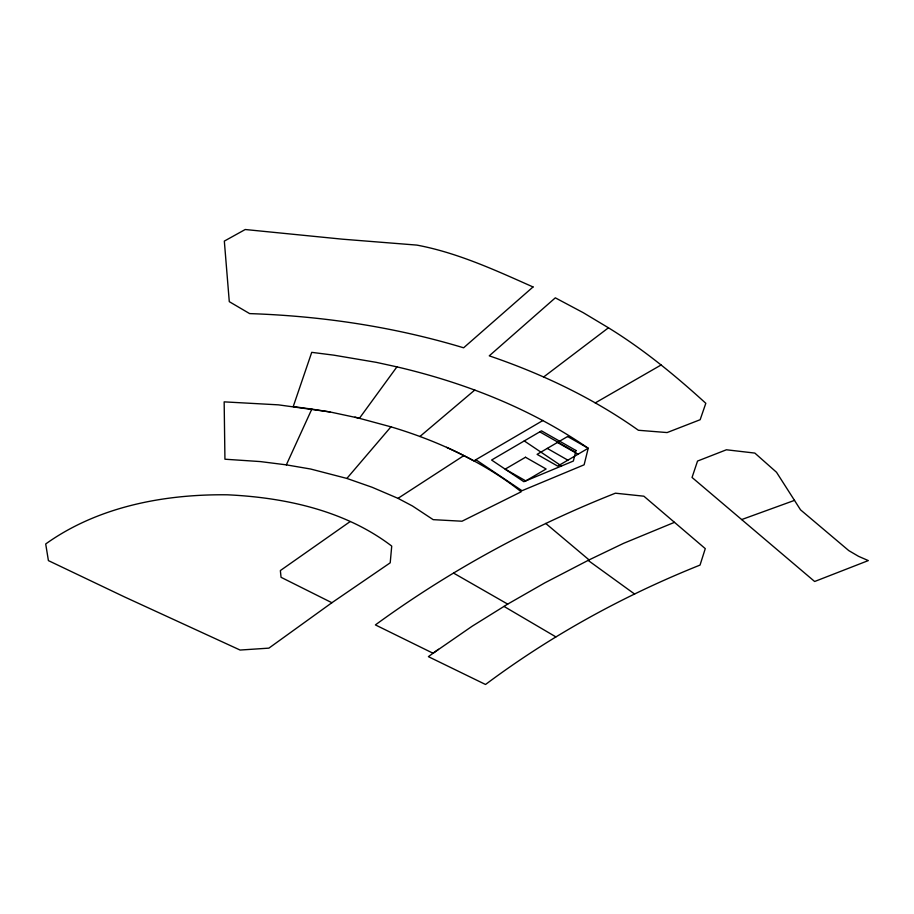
<?xml version="1.0" encoding="UTF-8"?>
<svg xmlns="http://www.w3.org/2000/svg" width="914" height="914" viewBox="0 0 914 914"><rect width="100%" height="100%" fill="white"/><g stroke="black" fill="none" stroke-linecap="round" stroke-linejoin="round"><path stroke-width="1.37" d="M329.92 411.94L278.393 404.845L224.159 401.863L224.935 459.216L260.33 461.581L286.345 464.86L311.823 409.106L329.92 411.94L359.453 418.258L396.927 366.868C464.746 382.715 530.703 408.512 588.216 448.26L584.115 464.815L521.997 490.715L475.851 459.731M286.345 464.86L310.669 469.031L346.874 478.433L390.952 426.838C419.606 435.407 447.609 446.512 473.852 460.885L542.996 420.451M419.914 436.504L474.8 390.015M543.613 377.014L608.45 327.795C643.547 349.365 675.423 375.608 705.814 403.303L700.158 419.72L667.106 432.562L638.395 430.266C592.889 397.99 541.979 373.78 489.253 355.843L555.324 297.838L583.258 312.691L608.45 327.795M438.503 649.294L428.392 656.652L485.528 684.483C551.279 635.356 623.862 595.517 700.033 565.081L705.277 548.629L643.879 496.199L615.408 493.194C530.337 526.795 449.288 570.976 375.391 624.913L433.053 653.247L472.172 626.216L507.693 604.108L544.801 582.869L589.073 559.905L545.704 523.414M331.885 602.726L390.209 562.818L391.729 546.092C345.138 510.538 285.019 497.49 227.437 494.805C164.234 494.04 97.924 506.607 45.7 543.967L48.408 560.613L124.384 596.865L240.096 650.048L268.887 648.14L331.885 602.726L281.055 577.305L280.358 570.564L350.153 521.574M346.874 478.433L372.067 487.253L398.001 498.347L463.866 455.595M595.22 402.925L661.119 364.972M674.475 522.328L623.645 543.304L588.09 560.373L634.624 594.054M741.688 519.563L794.495 500.381L800.515 509.818L848.798 550.616L858.554 556.329L868.3 560.59L814.637 581.498L692.047 477.462L697.542 461.056L726.413 449.779L754.838 453.081L776.512 472.264L794.495 500.381M311.823 409.106L293.223 406.593L311.731 352.347L333.816 355.158L376.248 362.344L396.927 366.868M354.952 417.115L390.952 426.838M398.001 498.347L412.5 506.013L433.179 519.655L462.016 521.22L521.209 491.778C498.461 473.658 472.972 459.354 446.58 447.312M539.774 431.854L575.534 452.236M557.437 442.467L578.048 454.212M547.258 448.408L567.868 460.165M453.664 573.147L507.693 604.108M504.002 606.416L555.861 636.875M524.259 440.936L561.539 465.98M575.957 450.499L573.352 461.056L523.836 481.701L491.595 460.039L541.488 430.848L575.957 450.499M533.045 286.962L463.615 347.8C394.185 326.835 322.059 316.004 249.636 313.605L229.288 301.666L224.33 241.102L245.215 229.517L342.293 239.171L416.875 245.101C457.446 252.687 495.502 270.27 533.045 286.962M525.504 457.251L505.156 469.145L525.767 480.89L546.115 468.996L525.504 457.251M567.605 436.515L537.089 454.361L557.7 466.106L588.216 448.26L567.605 436.515"/></g></svg>
